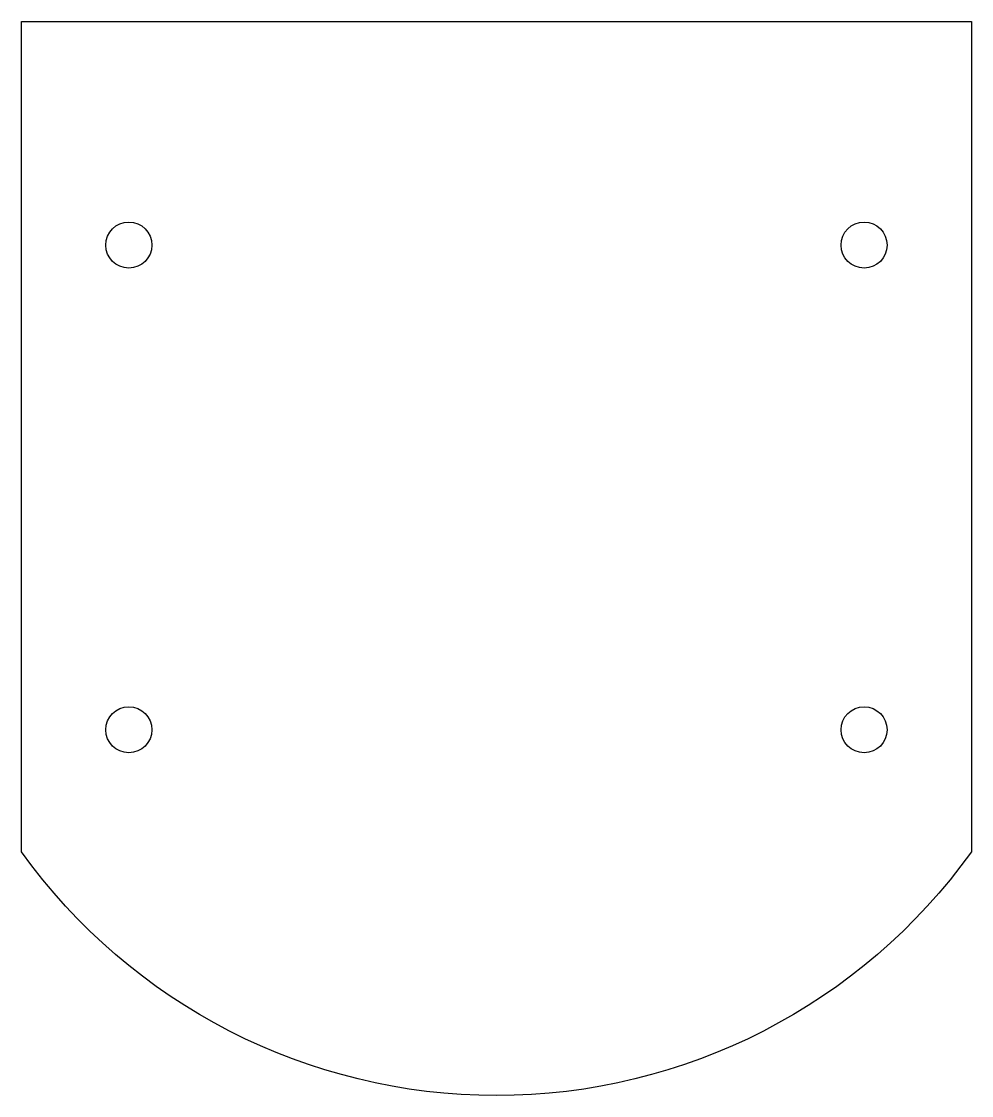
# Model space of a CAD drawing. Header units: millimetres. Extents: x -62 to 62, y -613 to -473.
import ezdxf

# ---------------------------------------------------------------- set-up
doc = ezdxf.new("R2010")
doc.units = ezdxf.units.MM
doc.layers.get('0').update_dxf_attribs({"linetype": 'CONTINUOUS'})

msp = doc.modelspace()

# ---------------------------------------------------------------- linework, layer by layer
msp.add_lwpolyline([(-61.92, -581.15), (-61.92, -472.89), (61.91, -472.89), (61.91, -581.15, -0.513302)], format="xyb", close=True)
for centre in [(-47.92, -502.04), (47.91, -502.04), (-47.92, -565.24), (47.91, -565.24)]:
    msp.add_circle(centre, 3)

doc.saveas('drawing.dxf')
